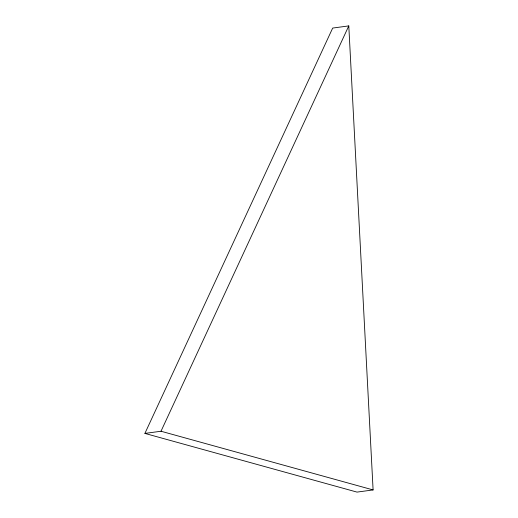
<?xml version="1.0" encoding="UTF-8"?>
<svg xmlns="http://www.w3.org/2000/svg" width="518" height="518" viewBox="0 0 518 518"><rect width="100%" height="100%" fill="white"/><g stroke="black" fill="none" stroke-linecap="round" stroke-linejoin="round"><path stroke-width="0.78" d="M144.898 433.411L332.685 28.069L348.789 25.9L373.102 489.931L356.999 492.1L144.898 433.411L161.001 431.241L373.102 489.931M161.001 431.241L348.789 25.9"/></g></svg>
